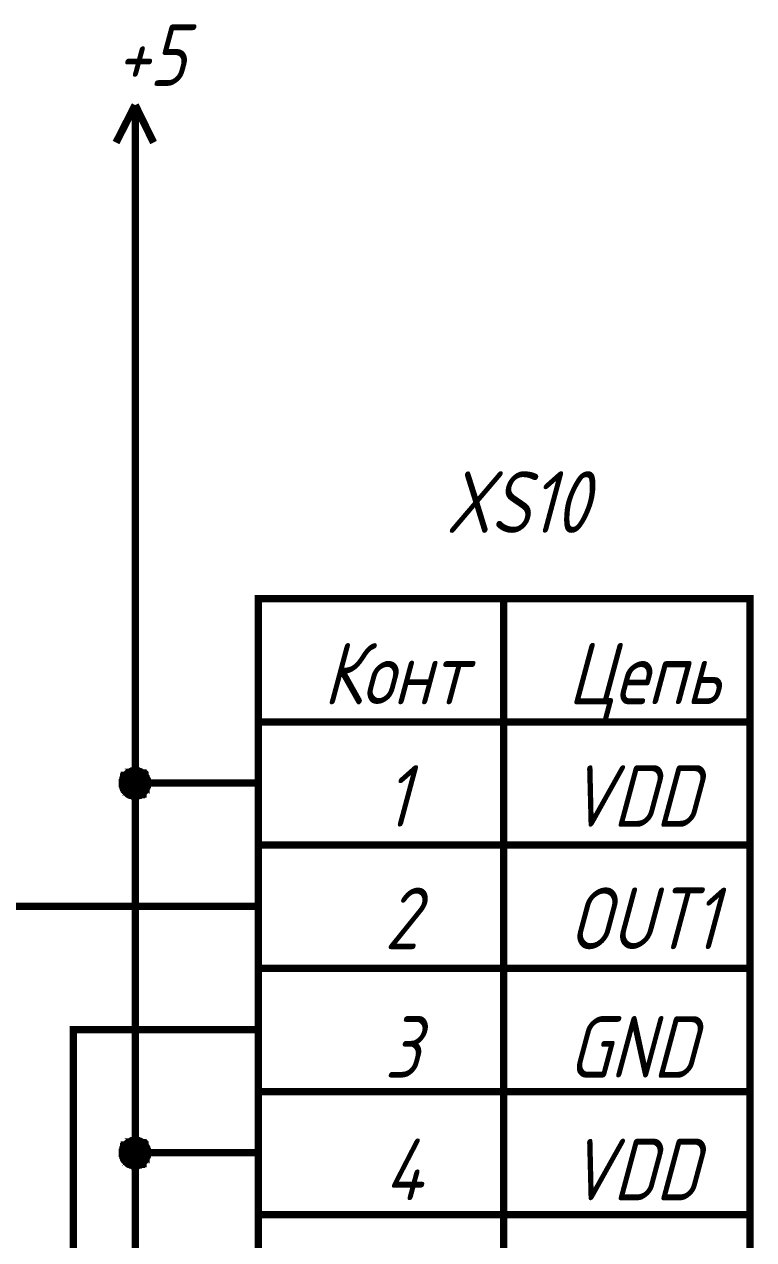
# Model space of a CAD drawing. Header units: millimetres. Extents: x 101 to 942, y 57 to 651.
# Drawn here: x 797.99 to 827.61, y 360.26 to 409.6 of the extents above; entities that cross this region are included whole.
import ezdxf

# ---------------------------------------------------------------- set-up
doc = ezdxf.new("R2010")
doc.units = ezdxf.units.MM
doc.header["$LTSCALE"] = 0.5
doc.layers.add('Sheet', color=255, linetype='Continuous')
doc.styles.add('GOST type A0', font='', dxfattribs={"oblique": 15, "height": 3.5})
doc.styles.get('GOST type A0').set_extended_font_data('GOST type A')

msp = doc.modelspace()

# ---------------------------------------------------------------- linework, layer by layer
at = {"layer": 'Sheet', "color": 7}
for points, const_width in [([(802.491, 406.321), (801.714, 404.799)], 0.3), ([(802.491, 406.321), (803.236, 404.799)], 0.3), ([(802.491, 403.774), (802.491, 406.321)], 0.3), ([(802.491, 403.774), (802.491, 378.796), (802.491, 363.791), (804.975, 363.791)], 0.3), ([(817.46, 386.283), (817.46, 261.27)], 0.3), ([(807.491, 381.281), (827.46, 381.281)], 0.3), ([(801.963, 378.796), (801.963, 378.827), (801.963, 378.858), (801.963, 378.858), (801.963, 378.889), (801.994, 378.92), (801.994, 378.951), (801.994, 378.982), (801.994, 378.982), (802.025, 379.013), (802.025, 379.044), (802.056, 379.044), (802.056, 379.076), (802.056, 379.107), (802.087, 379.107), (802.118, 379.138), (802.118, 379.138), (802.149, 379.169), (802.149, 379.169), (802.18, 379.2), (802.211, 379.2), (802.211, 379.231), (802.242, 379.231), (802.273, 379.231), (802.304, 379.262), (802.304, 379.262), (802.335, 379.262), (802.366, 379.293), (802.397, 379.293), (802.429, 379.293), (802.429, 379.293), (802.46, 379.293), (802.491, 379.293)], 0.3), ([(801.963, 378.796), (801.963, 378.827), (801.963, 378.858), (801.963, 378.858), (801.963, 378.889), (801.994, 378.92), (801.994, 378.951), (801.994, 378.982), (801.994, 378.982), (802.025, 379.013), (802.025, 379.044), (802.056, 379.044), (802.056, 379.076), (802.056, 379.107), (802.087, 379.107), (802.118, 379.138), (802.118, 379.138), (802.149, 379.169), (802.149, 379.169), (802.18, 379.2), (802.211, 379.2), (802.211, 379.231), (802.242, 379.231), (802.273, 379.231), (802.304, 379.262), (802.304, 379.262), (802.335, 379.262), (802.366, 379.293), (802.397, 379.293), (802.429, 379.293), (802.429, 379.293), (802.46, 379.293), (802.491, 379.293)], 0.3), ([(801.963, 378.796), (801.963, 378.827), (801.963, 378.858), (801.963, 378.858), (801.963, 378.889), (801.994, 378.92), (801.994, 378.951), (801.994, 378.982), (801.994, 378.982), (802.025, 379.013), (802.025, 379.044), (802.056, 379.044), (802.056, 379.076), (802.056, 379.107), (802.087, 379.107), (802.118, 379.138), (802.118, 379.138), (802.149, 379.169), (802.149, 379.169), (802.18, 379.2), (802.211, 379.2), (802.211, 379.231), (802.242, 379.231), (802.273, 379.231), (802.304, 379.262), (802.304, 379.262), (802.335, 379.262), (802.366, 379.293), (802.397, 379.293), (802.429, 379.293), (802.429, 379.293), (802.46, 379.293), (802.491, 379.293)], 0.3), ([(801.963, 378.796), (801.963, 378.827), (801.963, 378.858), (801.963, 378.858), (801.963, 378.889), (801.994, 378.92), (801.994, 378.951), (801.994, 378.982), (801.994, 378.982), (802.025, 379.013), (802.025, 379.044), (802.056, 379.044), (802.056, 379.076), (802.056, 379.107), (802.087, 379.107), (802.118, 379.138), (802.118, 379.138), (802.149, 379.169), (802.149, 379.169), (802.18, 379.2), (802.211, 379.2), (802.211, 379.231), (802.242, 379.231), (802.273, 379.231), (802.304, 379.262), (802.304, 379.262), (802.335, 379.262), (802.366, 379.293), (802.397, 379.293), (802.429, 379.293), (802.429, 379.293), (802.46, 379.293), (802.491, 379.293)], 0.3), ([(802.491, 379.293), (802.491, 379.293)], 0.3), ([(802.491, 379.293), (802.522, 379.293), (802.553, 379.293), (802.553, 379.293), (802.584, 379.293), (802.615, 379.293), (802.646, 379.262), (802.677, 379.262), (802.677, 379.262), (802.708, 379.231), (802.739, 379.231), (802.739, 379.231), (802.77, 379.2), (802.801, 379.2), (802.801, 379.169), (802.832, 379.169), (802.832, 379.138), (802.863, 379.138), (802.863, 379.107), (802.894, 379.107), (802.894, 379.076), (802.925, 379.044), (802.925, 379.044), (802.925, 379.013), (802.956, 378.982), (802.956, 378.982), (802.956, 378.951), (802.988, 378.92), (802.988, 378.889), (802.988, 378.858), (802.988, 378.858), (802.988, 378.827), (802.988, 378.796)], 0.3), ([(802.491, 379.293), (802.491, 379.293)], 0.3), ([(802.491, 379.293), (802.522, 379.293), (802.553, 379.293), (802.553, 379.293), (802.584, 379.293), (802.615, 379.293), (802.646, 379.262), (802.677, 379.262), (802.677, 379.262), (802.708, 379.231), (802.739, 379.231), (802.739, 379.231), (802.77, 379.2), (802.801, 379.2), (802.801, 379.169), (802.832, 379.169), (802.832, 379.138), (802.863, 379.138), (802.863, 379.107), (802.894, 379.107), (802.894, 379.076), (802.925, 379.044), (802.925, 379.044), (802.925, 379.013), (802.956, 378.982), (802.956, 378.982), (802.956, 378.951), (802.988, 378.92), (802.988, 378.889), (802.988, 378.858), (802.988, 378.858), (802.988, 378.827), (802.988, 378.796)], 0.3), ([(802.491, 379.293), (802.491, 379.293)], 0.3), ([(802.491, 379.293), (802.522, 379.293), (802.553, 379.293), (802.553, 379.293), (802.584, 379.293), (802.615, 379.293), (802.646, 379.262), (802.677, 379.262), (802.677, 379.262), (802.708, 379.231), (802.739, 379.231), (802.739, 379.231), (802.77, 379.2), (802.801, 379.2), (802.801, 379.169), (802.832, 379.169), (802.832, 379.138), (802.863, 379.138), (802.863, 379.107), (802.894, 379.107), (802.894, 379.076), (802.925, 379.044), (802.925, 379.044), (802.925, 379.013), (802.956, 378.982), (802.956, 378.982), (802.956, 378.951), (802.988, 378.92), (802.988, 378.889), (802.988, 378.858), (802.988, 378.858), (802.988, 378.827), (802.988, 378.796)], 0.3), ([(802.491, 379.293), (802.491, 379.293)], 0.3), ([(802.491, 379.293), (802.522, 379.293), (802.553, 379.293), (802.553, 379.293), (802.584, 379.293), (802.615, 379.293), (802.646, 379.262), (802.677, 379.262), (802.677, 379.262), (802.708, 379.231), (802.739, 379.231), (802.739, 379.231), (802.77, 379.2), (802.801, 379.2), (802.801, 379.169), (802.832, 379.169), (802.832, 379.138), (802.863, 379.138), (802.863, 379.107), (802.894, 379.107), (802.894, 379.076), (802.925, 379.044), (802.925, 379.044), (802.925, 379.013), (802.956, 378.982), (802.956, 378.982), (802.956, 378.951), (802.988, 378.92), (802.988, 378.889), (802.988, 378.858), (802.988, 378.858), (802.988, 378.827), (802.988, 378.796)], 0.3), ([(802.491, 378.268), (802.46, 378.268), (802.429, 378.268), (802.429, 378.268), (802.397, 378.268), (802.366, 378.299), (802.335, 378.299), (802.304, 378.299), (802.304, 378.299), (802.273, 378.33), (802.242, 378.33), (802.211, 378.361), (802.211, 378.361), (802.18, 378.361), (802.149, 378.392), (802.149, 378.423), (802.118, 378.423), (802.118, 378.454), (802.087, 378.454), (802.056, 378.485), (802.056, 378.516), (802.056, 378.516), (802.025, 378.547), (802.025, 378.578), (801.994, 378.61), (801.994, 378.61), (801.994, 378.641), (801.994, 378.672), (801.963, 378.703), (801.963, 378.734), (801.963, 378.734), (801.963, 378.765), (801.963, 378.796)], 0.3), ([(801.963, 378.796), (801.963, 378.796)], 0.3), ([(802.491, 378.268), (802.46, 378.268), (802.429, 378.268), (802.429, 378.268), (802.397, 378.268), (802.366, 378.299), (802.335, 378.299), (802.304, 378.299), (802.304, 378.299), (802.273, 378.33), (802.242, 378.33), (802.211, 378.361), (802.211, 378.361), (802.18, 378.361), (802.149, 378.392), (802.149, 378.423), (802.118, 378.423), (802.118, 378.454), (802.087, 378.454), (802.056, 378.485), (802.056, 378.516), (802.056, 378.516), (802.025, 378.547), (802.025, 378.578), (801.994, 378.61), (801.994, 378.61), (801.994, 378.641), (801.994, 378.672), (801.963, 378.703), (801.963, 378.734), (801.963, 378.734), (801.963, 378.765), (801.963, 378.796)], 0.3), ([(801.963, 378.796), (801.963, 378.796)], 0.3), ([(802.491, 378.268), (802.46, 378.268), (802.429, 378.268), (802.429, 378.268), (802.397, 378.268), (802.366, 378.299), (802.335, 378.299), (802.304, 378.299), (802.304, 378.299), (802.273, 378.33), (802.242, 378.33), (802.211, 378.361), (802.211, 378.361), (802.18, 378.361), (802.149, 378.392), (802.149, 378.423), (802.118, 378.423), (802.118, 378.454), (802.087, 378.454), (802.056, 378.485), (802.056, 378.516), (802.056, 378.516), (802.025, 378.547), (802.025, 378.578), (801.994, 378.61), (801.994, 378.61), (801.994, 378.641), (801.994, 378.672), (801.963, 378.703), (801.963, 378.734), (801.963, 378.734), (801.963, 378.765), (801.963, 378.796)], 0.3), ([(801.963, 378.796), (801.963, 378.796)], 0.3), ([(802.491, 378.268), (802.46, 378.268), (802.429, 378.268), (802.429, 378.268), (802.397, 378.268), (802.366, 378.299), (802.335, 378.299), (802.304, 378.299), (802.304, 378.299), (802.273, 378.33), (802.242, 378.33), (802.211, 378.361), (802.211, 378.361), (802.18, 378.361), (802.149, 378.392), (802.149, 378.423), (802.118, 378.423), (802.118, 378.454), (802.087, 378.454), (802.056, 378.485), (802.056, 378.516), (802.056, 378.516), (802.025, 378.547), (802.025, 378.578), (801.994, 378.61), (801.994, 378.61), (801.994, 378.641), (801.994, 378.672), (801.963, 378.703), (801.963, 378.734), (801.963, 378.734), (801.963, 378.765), (801.963, 378.796)], 0.3), ([(801.963, 378.796), (801.963, 378.796)], 0.3), ([(801.963, 378.796), (801.963, 378.827), (801.963, 378.858), (801.963, 378.858), (801.963, 378.889), (801.994, 378.92), (801.994, 378.951), (801.994, 378.982), (801.994, 378.982), (802.025, 379.013), (802.025, 379.044), (802.056, 379.044), (802.056, 379.076), (802.056, 379.107), (802.087, 379.107), (802.118, 379.138), (802.118, 379.138), (802.149, 379.169), (802.149, 379.169), (802.18, 379.2), (802.211, 379.2), (802.211, 379.231), (802.242, 379.231), (802.273, 379.231), (802.304, 379.262), (802.304, 379.262), (802.335, 379.262), (802.366, 379.293), (802.397, 379.293), (802.429, 379.293), (802.429, 379.293), (802.46, 379.293), (802.491, 379.293)], 0.0991), ([(801.963, 378.796), (801.963, 378.827), (801.963, 378.858), (801.963, 378.858), (801.963, 378.889), (801.994, 378.92), (801.994, 378.951), (801.994, 378.982), (801.994, 378.982), (802.025, 379.013), (802.025, 379.044), (802.056, 379.044), (802.056, 379.076), (802.056, 379.107), (802.087, 379.107), (802.118, 379.138), (802.118, 379.138), (802.149, 379.169), (802.149, 379.169), (802.18, 379.2), (802.211, 379.2), (802.211, 379.231), (802.242, 379.231), (802.273, 379.231), (802.304, 379.262), (802.304, 379.262), (802.335, 379.262), (802.366, 379.293), (802.397, 379.293), (802.429, 379.293), (802.429, 379.293), (802.46, 379.293), (802.491, 379.293)], 0.0991), ([(801.963, 378.796), (801.963, 378.827), (801.963, 378.858), (801.963, 378.858), (801.963, 378.889), (801.994, 378.92), (801.994, 378.951), (801.994, 378.982), (801.994, 378.982), (802.025, 379.013), (802.025, 379.044), (802.056, 379.044), (802.056, 379.076), (802.056, 379.107), (802.087, 379.107), (802.118, 379.138), (802.118, 379.138), (802.149, 379.169), (802.149, 379.169), (802.18, 379.2), (802.211, 379.2), (802.211, 379.231), (802.242, 379.231), (802.273, 379.231), (802.304, 379.262), (802.304, 379.262), (802.335, 379.262), (802.366, 379.293), (802.397, 379.293), (802.429, 379.293), (802.429, 379.293), (802.46, 379.293), (802.491, 379.293)], 0.0991), ([(801.963, 378.796), (801.963, 378.827), (801.963, 378.858), (801.963, 378.858), (801.963, 378.889), (801.994, 378.92), (801.994, 378.951), (801.994, 378.982), (801.994, 378.982), (802.025, 379.013), (802.025, 379.044), (802.056, 379.044), (802.056, 379.076), (802.056, 379.107), (802.087, 379.107), (802.118, 379.138), (802.118, 379.138), (802.149, 379.169), (802.149, 379.169), (802.18, 379.2), (802.211, 379.2), (802.211, 379.231), (802.242, 379.231), (802.273, 379.231), (802.304, 379.262), (802.304, 379.262), (802.335, 379.262), (802.366, 379.293), (802.397, 379.293), (802.429, 379.293), (802.429, 379.293), (802.46, 379.293), (802.491, 379.293)], 0.0991), ([(804.975, 378.796), (802.491, 378.796)], 0.3), ([(802.988, 378.796), (802.988, 378.765), (802.988, 378.734), (802.988, 378.734), (802.988, 378.703), (802.988, 378.672), (802.956, 378.641), (802.956, 378.61), (802.956, 378.61), (802.925, 378.578), (802.925, 378.547), (802.925, 378.516), (802.894, 378.516), (802.894, 378.485), (802.863, 378.454), (802.863, 378.454), (802.832, 378.423), (802.832, 378.423), (802.801, 378.392), (802.801, 378.361), (802.77, 378.361), (802.739, 378.361), (802.739, 378.33), (802.708, 378.33), (802.677, 378.299), (802.677, 378.299), (802.646, 378.299), (802.615, 378.299), (802.584, 378.268), (802.553, 378.268), (802.553, 378.268), (802.522, 378.268), (802.491, 378.268)], 0.3), ([(802.988, 378.796), (802.988, 378.765), (802.988, 378.734), (802.988, 378.734), (802.988, 378.703), (802.988, 378.672), (802.956, 378.641), (802.956, 378.61), (802.956, 378.61), (802.925, 378.578), (802.925, 378.547), (802.925, 378.516), (802.894, 378.516), (802.894, 378.485), (802.863, 378.454), (802.863, 378.454), (802.832, 378.423), (802.832, 378.423), (802.801, 378.392), (802.801, 378.361), (802.77, 378.361), (802.739, 378.361), (802.739, 378.33), (802.708, 378.33), (802.677, 378.299), (802.677, 378.299), (802.646, 378.299), (802.615, 378.299), (802.584, 378.268), (802.553, 378.268), (802.553, 378.268), (802.522, 378.268), (802.491, 378.268)], 0.3), ([(802.988, 378.796), (802.988, 378.765), (802.988, 378.734), (802.988, 378.734), (802.988, 378.703), (802.988, 378.672), (802.956, 378.641), (802.956, 378.61), (802.956, 378.61), (802.925, 378.578), (802.925, 378.547), (802.925, 378.516), (802.894, 378.516), (802.894, 378.485), (802.863, 378.454), (802.863, 378.454), (802.832, 378.423), (802.832, 378.423), (802.801, 378.392), (802.801, 378.361), (802.77, 378.361), (802.739, 378.361), (802.739, 378.33), (802.708, 378.33), (802.677, 378.299), (802.677, 378.299), (802.646, 378.299), (802.615, 378.299), (802.584, 378.268), (802.553, 378.268), (802.553, 378.268), (802.522, 378.268), (802.491, 378.268)], 0.3), ([(802.988, 378.796), (802.988, 378.765), (802.988, 378.734), (802.988, 378.734), (802.988, 378.703), (802.988, 378.672), (802.956, 378.641), (802.956, 378.61), (802.956, 378.61), (802.925, 378.578), (802.925, 378.547), (802.925, 378.516), (802.894, 378.516), (802.894, 378.485), (802.863, 378.454), (802.863, 378.454), (802.832, 378.423), (802.832, 378.423), (802.801, 378.392), (802.801, 378.361), (802.77, 378.361), (802.739, 378.361), (802.739, 378.33), (802.708, 378.33), (802.677, 378.299), (802.677, 378.299), (802.646, 378.299), (802.615, 378.299), (802.584, 378.268), (802.553, 378.268), (802.553, 378.268), (802.522, 378.268), (802.491, 378.268)], 0.3), ([(802.491, 379.293), (802.491, 379.293)], 0.0991), ([(802.491, 379.293), (802.522, 379.293), (802.553, 379.293), (802.553, 379.293), (802.584, 379.293), (802.615, 379.293), (802.646, 379.262), (802.677, 379.262), (802.677, 379.262), (802.708, 379.231), (802.739, 379.231), (802.739, 379.231), (802.77, 379.2), (802.801, 379.2), (802.801, 379.169), (802.832, 379.169), (802.832, 379.138), (802.863, 379.138), (802.863, 379.107), (802.894, 379.107), (802.894, 379.076), (802.925, 379.044), (802.925, 379.044), (802.925, 379.013), (802.956, 378.982), (802.956, 378.982), (802.956, 378.951), (802.988, 378.92), (802.988, 378.889), (802.988, 378.858), (802.988, 378.858), (802.988, 378.827), (802.988, 378.796)], 0.0991), ([(802.491, 379.293), (802.491, 379.293)], 0.0991), ([(802.491, 379.293), (802.522, 379.293), (802.553, 379.293), (802.553, 379.293), (802.584, 379.293), (802.615, 379.293), (802.646, 379.262), (802.677, 379.262), (802.677, 379.262), (802.708, 379.231), (802.739, 379.231), (802.739, 379.231), (802.77, 379.2), (802.801, 379.2), (802.801, 379.169), (802.832, 379.169), (802.832, 379.138), (802.863, 379.138), (802.863, 379.107), (802.894, 379.107), (802.894, 379.076), (802.925, 379.044), (802.925, 379.044), (802.925, 379.013), (802.956, 378.982), (802.956, 378.982), (802.956, 378.951), (802.988, 378.92), (802.988, 378.889), (802.988, 378.858), (802.988, 378.858), (802.988, 378.827), (802.988, 378.796)], 0.0991), ([(802.491, 379.293), (802.491, 379.293)], 0.0991), ([(802.491, 379.293), (802.522, 379.293), (802.553, 379.293), (802.553, 379.293), (802.584, 379.293), (802.615, 379.293), (802.646, 379.262), (802.677, 379.262), (802.677, 379.262), (802.708, 379.231), (802.739, 379.231), (802.739, 379.231), (802.77, 379.2), (802.801, 379.2), (802.801, 379.169), (802.832, 379.169), (802.832, 379.138), (802.863, 379.138), (802.863, 379.107), (802.894, 379.107), (802.894, 379.076), (802.925, 379.044), (802.925, 379.044), (802.925, 379.013), (802.956, 378.982), (802.956, 378.982), (802.956, 378.951), (802.988, 378.92), (802.988, 378.889), (802.988, 378.858), (802.988, 378.858), (802.988, 378.827), (802.988, 378.796)], 0.0991), ([(802.491, 379.293), (802.491, 379.293)], 0.0991), ([(802.491, 379.293), (802.522, 379.293), (802.553, 379.293), (802.553, 379.293), (802.584, 379.293), (802.615, 379.293), (802.646, 379.262), (802.677, 379.262), (802.677, 379.262), (802.708, 379.231), (802.739, 379.231), (802.739, 379.231), (802.77, 379.2), (802.801, 379.2), (802.801, 379.169), (802.832, 379.169), (802.832, 379.138), (802.863, 379.138), (802.863, 379.107), (802.894, 379.107), (802.894, 379.076), (802.925, 379.044), (802.925, 379.044), (802.925, 379.013), (802.956, 378.982), (802.956, 378.982), (802.956, 378.951), (802.988, 378.92), (802.988, 378.889), (802.988, 378.858), (802.988, 378.858), (802.988, 378.827), (802.988, 378.796)], 0.0991), ([(802.988, 378.796), (802.988, 378.796), (802.988, 378.796), (802.988, 378.796), (802.988, 378.796), (802.988, 378.796), (802.988, 378.796), (802.988, 378.796), (802.988, 378.796), (802.988, 378.796), (802.988, 378.796), (802.988, 378.796), (802.988, 378.796), (802.988, 378.796), (802.988, 378.796), (802.988, 378.796), (802.988, 378.796), (802.988, 378.796), (802.988, 378.796), (802.988, 378.796), (802.988, 378.796), (802.988, 378.796), (802.988, 378.796), (802.988, 378.796), (802.988, 378.796), (802.988, 378.796), (802.988, 378.796), (802.988, 378.796), (802.988, 378.796), (802.988, 378.796), (802.988, 378.796), (802.988, 378.796), (802.988, 378.796)], 0.3), ([(802.988, 378.796), (802.988, 378.796)], 0.3), ([(802.988, 378.796), (802.988, 378.796), (802.988, 378.796), (802.988, 378.796), (802.988, 378.796), (802.988, 378.796), (802.988, 378.796), (802.988, 378.796), (802.988, 378.796), (802.988, 378.796), (802.988, 378.796), (802.988, 378.796), (802.988, 378.796), (802.988, 378.796), (802.988, 378.796), (802.988, 378.796), (802.988, 378.796), (802.988, 378.796), (802.988, 378.796), (802.988, 378.796), (802.988, 378.796), (802.988, 378.796), (802.988, 378.796), (802.988, 378.796), (802.988, 378.796), (802.988, 378.796), (802.988, 378.796), (802.988, 378.796), (802.988, 378.796), (802.988, 378.796), (802.988, 378.796), (802.988, 378.796), (802.988, 378.796)], 0.3), ([(802.988, 378.796), (802.988, 378.796)], 0.3), ([(802.988, 378.796), (802.988, 378.796), (802.988, 378.796), (802.988, 378.796), (802.988, 378.796), (802.988, 378.796), (802.988, 378.796), (802.988, 378.796), (802.988, 378.796), (802.988, 378.796), (802.988, 378.796), (802.988, 378.796), (802.988, 378.796), (802.988, 378.796), (802.988, 378.796), (802.988, 378.796), (802.988, 378.796), (802.988, 378.796), (802.988, 378.796), (802.988, 378.796), (802.988, 378.796), (802.988, 378.796), (802.988, 378.796), (802.988, 378.796), (802.988, 378.796), (802.988, 378.796), (802.988, 378.796), (802.988, 378.796), (802.988, 378.796), (802.988, 378.796), (802.988, 378.796), (802.988, 378.796), (802.988, 378.796)], 0.3), ([(802.988, 378.796), (802.988, 378.796)], 0.3), ([(802.988, 378.796), (802.988, 378.796), (802.988, 378.796), (802.988, 378.796), (802.988, 378.796), (802.988, 378.796), (802.988, 378.796), (802.988, 378.796), (802.988, 378.796), (802.988, 378.796), (802.988, 378.796), (802.988, 378.796), (802.988, 378.796), (802.988, 378.796), (802.988, 378.796), (802.988, 378.796), (802.988, 378.796), (802.988, 378.796), (802.988, 378.796), (802.988, 378.796), (802.988, 378.796), (802.988, 378.796), (802.988, 378.796), (802.988, 378.796), (802.988, 378.796), (802.988, 378.796), (802.988, 378.796), (802.988, 378.796), (802.988, 378.796), (802.988, 378.796), (802.988, 378.796), (802.988, 378.796), (802.988, 378.796)], 0.3), ([(802.988, 378.796), (802.988, 378.796)], 0.3), ([(807.491, 378.796), (804.975, 378.796)], 0.3), ([(802.491, 378.268), (802.46, 378.268), (802.429, 378.268), (802.429, 378.268), (802.397, 378.268), (802.366, 378.299), (802.335, 378.299), (802.304, 378.299), (802.304, 378.299), (802.273, 378.33), (802.242, 378.33), (802.211, 378.361), (802.211, 378.361), (802.18, 378.361), (802.149, 378.392), (802.149, 378.423), (802.118, 378.423), (802.118, 378.454), (802.087, 378.454), (802.056, 378.485), (802.056, 378.516), (802.056, 378.516), (802.025, 378.547), (802.025, 378.578), (801.994, 378.61), (801.994, 378.61), (801.994, 378.641), (801.994, 378.672), (801.963, 378.703), (801.963, 378.734), (801.963, 378.734), (801.963, 378.765), (801.963, 378.796)], 0.0991), ([(801.963, 378.796), (801.963, 378.796)], 0.0991), ([(802.491, 378.268), (802.46, 378.268), (802.429, 378.268), (802.429, 378.268), (802.397, 378.268), (802.366, 378.299), (802.335, 378.299), (802.304, 378.299), (802.304, 378.299), (802.273, 378.33), (802.242, 378.33), (802.211, 378.361), (802.211, 378.361), (802.18, 378.361), (802.149, 378.392), (802.149, 378.423), (802.118, 378.423), (802.118, 378.454), (802.087, 378.454), (802.056, 378.485), (802.056, 378.516), (802.056, 378.516), (802.025, 378.547), (802.025, 378.578), (801.994, 378.61), (801.994, 378.61), (801.994, 378.641), (801.994, 378.672), (801.963, 378.703), (801.963, 378.734), (801.963, 378.734), (801.963, 378.765), (801.963, 378.796)], 0.0991), ([(801.963, 378.796), (801.963, 378.796)], 0.0991), ([(802.491, 378.268), (802.46, 378.268), (802.429, 378.268), (802.429, 378.268), (802.397, 378.268), (802.366, 378.299), (802.335, 378.299), (802.304, 378.299), (802.304, 378.299), (802.273, 378.33), (802.242, 378.33), (802.211, 378.361), (802.211, 378.361), (802.18, 378.361), (802.149, 378.392), (802.149, 378.423), (802.118, 378.423), (802.118, 378.454), (802.087, 378.454), (802.056, 378.485), (802.056, 378.516), (802.056, 378.516), (802.025, 378.547), (802.025, 378.578), (801.994, 378.61), (801.994, 378.61), (801.994, 378.641), (801.994, 378.672), (801.963, 378.703), (801.963, 378.734), (801.963, 378.734), (801.963, 378.765), (801.963, 378.796)], 0.0991), ([(801.963, 378.796), (801.963, 378.796)], 0.0991), ([(802.491, 378.268), (802.46, 378.268), (802.429, 378.268), (802.429, 378.268), (802.397, 378.268), (802.366, 378.299), (802.335, 378.299), (802.304, 378.299), (802.304, 378.299), (802.273, 378.33), (802.242, 378.33), (802.211, 378.361), (802.211, 378.361), (802.18, 378.361), (802.149, 378.392), (802.149, 378.423), (802.118, 378.423), (802.118, 378.454), (802.087, 378.454), (802.056, 378.485), (802.056, 378.516), (802.056, 378.516), (802.025, 378.547), (802.025, 378.578), (801.994, 378.61), (801.994, 378.61), (801.994, 378.641), (801.994, 378.672), (801.963, 378.703), (801.963, 378.734), (801.963, 378.734), (801.963, 378.765), (801.963, 378.796)], 0.0991), ([(801.963, 378.796), (801.963, 378.796)], 0.0991), ([(802.988, 378.796), (802.988, 378.765), (802.988, 378.734), (802.988, 378.734), (802.988, 378.703), (802.988, 378.672), (802.956, 378.641), (802.956, 378.61), (802.956, 378.61), (802.925, 378.578), (802.925, 378.547), (802.925, 378.516), (802.894, 378.516), (802.894, 378.485), (802.863, 378.454), (802.863, 378.454), (802.832, 378.423), (802.832, 378.423), (802.801, 378.392), (802.801, 378.361), (802.77, 378.361), (802.739, 378.361), (802.739, 378.33), (802.708, 378.33), (802.677, 378.299), (802.677, 378.299), (802.646, 378.299), (802.615, 378.299), (802.584, 378.268), (802.553, 378.268), (802.553, 378.268), (802.522, 378.268), (802.491, 378.268)], 0.0991), ([(802.988, 378.796), (802.988, 378.765), (802.988, 378.734), (802.988, 378.734), (802.988, 378.703), (802.988, 378.672), (802.956, 378.641), (802.956, 378.61), (802.956, 378.61), (802.925, 378.578), (802.925, 378.547), (802.925, 378.516), (802.894, 378.516), (802.894, 378.485), (802.863, 378.454), (802.863, 378.454), (802.832, 378.423), (802.832, 378.423), (802.801, 378.392), (802.801, 378.361), (802.77, 378.361), (802.739, 378.361), (802.739, 378.33), (802.708, 378.33), (802.677, 378.299), (802.677, 378.299), (802.646, 378.299), (802.615, 378.299), (802.584, 378.268), (802.553, 378.268), (802.553, 378.268), (802.522, 378.268), (802.491, 378.268)], 0.0991), ([(802.988, 378.796), (802.988, 378.765), (802.988, 378.734), (802.988, 378.734), (802.988, 378.703), (802.988, 378.672), (802.956, 378.641), (802.956, 378.61), (802.956, 378.61), (802.925, 378.578), (802.925, 378.547), (802.925, 378.516), (802.894, 378.516), (802.894, 378.485), (802.863, 378.454), (802.863, 378.454), (802.832, 378.423), (802.832, 378.423), (802.801, 378.392), (802.801, 378.361), (802.77, 378.361), (802.739, 378.361), (802.739, 378.33), (802.708, 378.33), (802.677, 378.299), (802.677, 378.299), (802.646, 378.299), (802.615, 378.299), (802.584, 378.268), (802.553, 378.268), (802.553, 378.268), (802.522, 378.268), (802.491, 378.268)], 0.0991), ([(802.988, 378.796), (802.988, 378.765), (802.988, 378.734), (802.988, 378.734), (802.988, 378.703), (802.988, 378.672), (802.956, 378.641), (802.956, 378.61), (802.956, 378.61), (802.925, 378.578), (802.925, 378.547), (802.925, 378.516), (802.894, 378.516), (802.894, 378.485), (802.863, 378.454), (802.863, 378.454), (802.832, 378.423), (802.832, 378.423), (802.801, 378.392), (802.801, 378.361), (802.77, 378.361), (802.739, 378.361), (802.739, 378.33), (802.708, 378.33), (802.677, 378.299), (802.677, 378.299), (802.646, 378.299), (802.615, 378.299), (802.584, 378.268), (802.553, 378.268), (802.553, 378.268), (802.522, 378.268), (802.491, 378.268)], 0.0991), ([(802.988, 378.796), (802.988, 378.796), (802.988, 378.796), (802.988, 378.796), (802.988, 378.796), (802.988, 378.796), (802.988, 378.796), (802.988, 378.796), (802.988, 378.796), (802.988, 378.796), (802.988, 378.796), (802.988, 378.796), (802.988, 378.796), (802.988, 378.796), (802.988, 378.796), (802.988, 378.796), (802.988, 378.796), (802.988, 378.796), (802.988, 378.796), (802.988, 378.796), (802.988, 378.796), (802.988, 378.796), (802.988, 378.796), (802.988, 378.796), (802.988, 378.796), (802.988, 378.796), (802.988, 378.796), (802.988, 378.796), (802.988, 378.796), (802.988, 378.796), (802.988, 378.796), (802.988, 378.796), (802.988, 378.796)], 0.0991), ([(802.988, 378.796), (802.988, 378.796)], 0.0991), ([(802.988, 378.796), (802.988, 378.796), (802.988, 378.796), (802.988, 378.796), (802.988, 378.796), (802.988, 378.796), (802.988, 378.796), (802.988, 378.796), (802.988, 378.796), (802.988, 378.796), (802.988, 378.796), (802.988, 378.796), (802.988, 378.796), (802.988, 378.796), (802.988, 378.796), (802.988, 378.796), (802.988, 378.796), (802.988, 378.796), (802.988, 378.796), (802.988, 378.796), (802.988, 378.796), (802.988, 378.796), (802.988, 378.796), (802.988, 378.796), (802.988, 378.796), (802.988, 378.796), (802.988, 378.796), (802.988, 378.796), (802.988, 378.796), (802.988, 378.796), (802.988, 378.796), (802.988, 378.796), (802.988, 378.796)], 0.0991), ([(802.988, 378.796), (802.988, 378.796)], 0.0991), ([(802.988, 378.796), (802.988, 378.796), (802.988, 378.796), (802.988, 378.796), (802.988, 378.796), (802.988, 378.796), (802.988, 378.796), (802.988, 378.796), (802.988, 378.796), (802.988, 378.796), (802.988, 378.796), (802.988, 378.796), (802.988, 378.796), (802.988, 378.796), (802.988, 378.796), (802.988, 378.796), (802.988, 378.796), (802.988, 378.796), (802.988, 378.796), (802.988, 378.796), (802.988, 378.796), (802.988, 378.796), (802.988, 378.796), (802.988, 378.796), (802.988, 378.796), (802.988, 378.796), (802.988, 378.796), (802.988, 378.796), (802.988, 378.796), (802.988, 378.796), (802.988, 378.796), (802.988, 378.796), (802.988, 378.796)], 0.0991), ([(802.988, 378.796), (802.988, 378.796)], 0.0991), ([(802.988, 378.796), (802.988, 378.796), (802.988, 378.796), (802.988, 378.796), (802.988, 378.796), (802.988, 378.796), (802.988, 378.796), (802.988, 378.796), (802.988, 378.796), (802.988, 378.796), (802.988, 378.796), (802.988, 378.796), (802.988, 378.796), (802.988, 378.796), (802.988, 378.796), (802.988, 378.796), (802.988, 378.796), (802.988, 378.796), (802.988, 378.796), (802.988, 378.796), (802.988, 378.796), (802.988, 378.796), (802.988, 378.796), (802.988, 378.796), (802.988, 378.796), (802.988, 378.796), (802.988, 378.796), (802.988, 378.796), (802.988, 378.796), (802.988, 378.796), (802.988, 378.796), (802.988, 378.796), (802.988, 378.796)], 0.0991), ([(802.988, 378.796), (802.988, 378.796)], 0.0991), ([(807.491, 376.28), (827.46, 376.28)], 0.3), ([(804.975, 373.794), (765.006, 373.794), (765.006, 363.791), (717.521, 363.791), (717.521, 313.773), (727.49, 313.773)], 0.3), ([(807.491, 373.794), (804.975, 373.794)], 0.3), ([(807.491, 371.278), (827.46, 371.278)], 0.3), ([(804.975, 368.792), (799.975, 368.792), (799.975, 353.787)], 0.3), ([(807.491, 368.792), (804.975, 368.792)], 0.3), ([(807.491, 366.276), (827.46, 366.276)], 0.3), ([(801.963, 363.791), (801.963, 363.822), (801.963, 363.853), (801.963, 363.853), (801.963, 363.884), (801.994, 363.915), (801.994, 363.946), (801.994, 363.977), (801.994, 363.977), (802.025, 364.008), (802.025, 364.039), (802.056, 364.039), (802.056, 364.07), (802.056, 364.101), (802.087, 364.101), (802.118, 364.132), (802.118, 364.132), (802.149, 364.163), (802.149, 364.163), (802.18, 364.194), (802.211, 364.194), (802.211, 364.226), (802.242, 364.226), (802.273, 364.226), (802.304, 364.257), (802.304, 364.257), (802.335, 364.257), (802.366, 364.288), (802.397, 364.288), (802.429, 364.288), (802.429, 364.288), (802.46, 364.288), (802.491, 364.288)], 0.3), ([(801.963, 363.791), (801.963, 363.822), (801.963, 363.853), (801.963, 363.853), (801.963, 363.884), (801.994, 363.915), (801.994, 363.946), (801.994, 363.977), (801.994, 363.977), (802.025, 364.008), (802.025, 364.039), (802.056, 364.039), (802.056, 364.07), (802.056, 364.101), (802.087, 364.101), (802.118, 364.132), (802.118, 364.132), (802.149, 364.163), (802.149, 364.163), (802.18, 364.194), (802.211, 364.194), (802.211, 364.226), (802.242, 364.226), (802.273, 364.226), (802.304, 364.257), (802.304, 364.257), (802.335, 364.257), (802.366, 364.288), (802.397, 364.288), (802.429, 364.288), (802.429, 364.288), (802.46, 364.288), (802.491, 364.288)], 0.3), ([(801.963, 363.791), (801.963, 363.822), (801.963, 363.853), (801.963, 363.853), (801.963, 363.884), (801.994, 363.915), (801.994, 363.946), (801.994, 363.977), (801.994, 363.977), (802.025, 364.008), (802.025, 364.039), (802.056, 364.039), (802.056, 364.07), (802.056, 364.101), (802.087, 364.101), (802.118, 364.132), (802.118, 364.132), (802.149, 364.163), (802.149, 364.163), (802.18, 364.194), (802.211, 364.194), (802.211, 364.226), (802.242, 364.226), (802.273, 364.226), (802.304, 364.257), (802.304, 364.257), (802.335, 364.257), (802.366, 364.288), (802.397, 364.288), (802.429, 364.288), (802.429, 364.288), (802.46, 364.288), (802.491, 364.288)], 0.3), ([(801.963, 363.791), (801.963, 363.822), (801.963, 363.853), (801.963, 363.853), (801.963, 363.884), (801.994, 363.915), (801.994, 363.946), (801.994, 363.977), (801.994, 363.977), (802.025, 364.008), (802.025, 364.039), (802.056, 364.039), (802.056, 364.07), (802.056, 364.101), (802.087, 364.101), (802.118, 364.132), (802.118, 364.132), (802.149, 364.163), (802.149, 364.163), (802.18, 364.194), (802.211, 364.194), (802.211, 364.226), (802.242, 364.226), (802.273, 364.226), (802.304, 364.257), (802.304, 364.257), (802.335, 364.257), (802.366, 364.288), (802.397, 364.288), (802.429, 364.288), (802.429, 364.288), (802.46, 364.288), (802.491, 364.288)], 0.3), ([(801.963, 363.791), (801.963, 363.822), (801.963, 363.853), (801.963, 363.853), (801.963, 363.884), (801.994, 363.915), (801.994, 363.946), (801.994, 363.977), (801.994, 363.977), (802.025, 364.008), (802.025, 364.039), (802.056, 364.039), (802.056, 364.07), (802.056, 364.101), (802.087, 364.101), (802.118, 364.132), (802.118, 364.132), (802.149, 364.163), (802.149, 364.163), (802.18, 364.194), (802.211, 364.194), (802.211, 364.226), (802.242, 364.226), (802.273, 364.226), (802.304, 364.257), (802.304, 364.257), (802.335, 364.257), (802.366, 364.288), (802.397, 364.288), (802.429, 364.288), (802.429, 364.288), (802.46, 364.288), (802.491, 364.288)], 0.0991), ([(801.963, 363.791), (801.963, 363.822), (801.963, 363.853), (801.963, 363.853), (801.963, 363.884), (801.994, 363.915), (801.994, 363.946), (801.994, 363.977), (801.994, 363.977), (802.025, 364.008), (802.025, 364.039), (802.056, 364.039), (802.056, 364.07), (802.056, 364.101), (802.087, 364.101), (802.118, 364.132), (802.118, 364.132), (802.149, 364.163), (802.149, 364.163), (802.18, 364.194), (802.211, 364.194), (802.211, 364.226), (802.242, 364.226), (802.273, 364.226), (802.304, 364.257), (802.304, 364.257), (802.335, 364.257), (802.366, 364.288), (802.397, 364.288), (802.429, 364.288), (802.429, 364.288), (802.46, 364.288), (802.491, 364.288)], 0.0991), ([(801.963, 363.791), (801.963, 363.822), (801.963, 363.853), (801.963, 363.853), (801.963, 363.884), (801.994, 363.915), (801.994, 363.946), (801.994, 363.977), (801.994, 363.977), (802.025, 364.008), (802.025, 364.039), (802.056, 364.039), (802.056, 364.07), (802.056, 364.101), (802.087, 364.101), (802.118, 364.132), (802.118, 364.132), (802.149, 364.163), (802.149, 364.163), (802.18, 364.194), (802.211, 364.194), (802.211, 364.226), (802.242, 364.226), (802.273, 364.226), (802.304, 364.257), (802.304, 364.257), (802.335, 364.257), (802.366, 364.288), (802.397, 364.288), (802.429, 364.288), (802.429, 364.288), (802.46, 364.288), (802.491, 364.288)], 0.0991), ([(801.963, 363.791), (801.963, 363.822), (801.963, 363.853), (801.963, 363.853), (801.963, 363.884), (801.994, 363.915), (801.994, 363.946), (801.994, 363.977), (801.994, 363.977), (802.025, 364.008), (802.025, 364.039), (802.056, 364.039), (802.056, 364.07), (802.056, 364.101), (802.087, 364.101), (802.118, 364.132), (802.118, 364.132), (802.149, 364.163), (802.149, 364.163), (802.18, 364.194), (802.211, 364.194), (802.211, 364.226), (802.242, 364.226), (802.273, 364.226), (802.304, 364.257), (802.304, 364.257), (802.335, 364.257), (802.366, 364.288), (802.397, 364.288), (802.429, 364.288), (802.429, 364.288), (802.46, 364.288), (802.491, 364.288)], 0.0991), ([(802.491, 364.288), (802.491, 364.288)], 0.3), ([(802.491, 364.288), (802.522, 364.288), (802.553, 364.288), (802.553, 364.288), (802.584, 364.288), (802.615, 364.288), (802.646, 364.257), (802.677, 364.257), (802.677, 364.257), (802.708, 364.226), (802.739, 364.226), (802.739, 364.226), (802.77, 364.194), (802.801, 364.194), (802.801, 364.163), (802.832, 364.163), (802.832, 364.132), (802.863, 364.132), (802.863, 364.101), (802.894, 364.101), (802.894, 364.07), (802.925, 364.039), (802.925, 364.039), (802.925, 364.008), (802.956, 363.977), (802.956, 363.977), (802.956, 363.946), (802.988, 363.915), (802.988, 363.884), (802.988, 363.853), (802.988, 363.853), (802.988, 363.822), (802.988, 363.791)], 0.3), ([(802.491, 364.288), (802.491, 364.288)], 0.3), ([(802.491, 364.288), (802.522, 364.288), (802.553, 364.288), (802.553, 364.288), (802.584, 364.288), (802.615, 364.288), (802.646, 364.257), (802.677, 364.257), (802.677, 364.257), (802.708, 364.226), (802.739, 364.226), (802.739, 364.226), (802.77, 364.194), (802.801, 364.194), (802.801, 364.163), (802.832, 364.163), (802.832, 364.132), (802.863, 364.132), (802.863, 364.101), (802.894, 364.101), (802.894, 364.07), (802.925, 364.039), (802.925, 364.039), (802.925, 364.008), (802.956, 363.977), (802.956, 363.977), (802.956, 363.946), (802.988, 363.915), (802.988, 363.884), (802.988, 363.853), (802.988, 363.853), (802.988, 363.822), (802.988, 363.791)], 0.3), ([(802.491, 364.288), (802.491, 364.288)], 0.3), ([(802.491, 364.288), (802.522, 364.288), (802.553, 364.288), (802.553, 364.288), (802.584, 364.288), (802.615, 364.288), (802.646, 364.257), (802.677, 364.257), (802.677, 364.257), (802.708, 364.226), (802.739, 364.226), (802.739, 364.226), (802.77, 364.194), (802.801, 364.194), (802.801, 364.163), (802.832, 364.163), (802.832, 364.132), (802.863, 364.132), (802.863, 364.101), (802.894, 364.101), (802.894, 364.07), (802.925, 364.039), (802.925, 364.039), (802.925, 364.008), (802.956, 363.977), (802.956, 363.977), (802.956, 363.946), (802.988, 363.915), (802.988, 363.884), (802.988, 363.853), (802.988, 363.853), (802.988, 363.822), (802.988, 363.791)], 0.3), ([(802.491, 364.288), (802.491, 364.288)], 0.3), ([(802.491, 364.288), (802.522, 364.288), (802.553, 364.288), (802.553, 364.288), (802.584, 364.288), (802.615, 364.288), (802.646, 364.257), (802.677, 364.257), (802.677, 364.257), (802.708, 364.226), (802.739, 364.226), (802.739, 364.226), (802.77, 364.194), (802.801, 364.194), (802.801, 364.163), (802.832, 364.163), (802.832, 364.132), (802.863, 364.132), (802.863, 364.101), (802.894, 364.101), (802.894, 364.07), (802.925, 364.039), (802.925, 364.039), (802.925, 364.008), (802.956, 363.977), (802.956, 363.977), (802.956, 363.946), (802.988, 363.915), (802.988, 363.884), (802.988, 363.853), (802.988, 363.853), (802.988, 363.822), (802.988, 363.791)], 0.3), ([(802.491, 364.288), (802.491, 364.288)], 0.0991), ([(802.491, 364.288), (802.522, 364.288), (802.553, 364.288), (802.553, 364.288), (802.584, 364.288), (802.615, 364.288), (802.646, 364.257), (802.677, 364.257), (802.677, 364.257), (802.708, 364.226), (802.739, 364.226), (802.739, 364.226), (802.77, 364.194), (802.801, 364.194), (802.801, 364.163), (802.832, 364.163), (802.832, 364.132), (802.863, 364.132), (802.863, 364.101), (802.894, 364.101), (802.894, 364.07), (802.925, 364.039), (802.925, 364.039), (802.925, 364.008), (802.956, 363.977), (802.956, 363.977), (802.956, 363.946), (802.988, 363.915), (802.988, 363.884), (802.988, 363.853), (802.988, 363.853), (802.988, 363.822), (802.988, 363.791)], 0.0991), ([(802.491, 364.288), (802.491, 364.288)], 0.0991), ([(802.491, 364.288), (802.522, 364.288), (802.553, 364.288), (802.553, 364.288), (802.584, 364.288), (802.615, 364.288), (802.646, 364.257), (802.677, 364.257), (802.677, 364.257), (802.708, 364.226), (802.739, 364.226), (802.739, 364.226), (802.77, 364.194), (802.801, 364.194), (802.801, 364.163), (802.832, 364.163), (802.832, 364.132), (802.863, 364.132), (802.863, 364.101), (802.894, 364.101), (802.894, 364.07), (802.925, 364.039), (802.925, 364.039), (802.925, 364.008), (802.956, 363.977), (802.956, 363.977), (802.956, 363.946), (802.988, 363.915), (802.988, 363.884), (802.988, 363.853), (802.988, 363.853), (802.988, 363.822), (802.988, 363.791)], 0.0991), ([(802.491, 364.288), (802.491, 364.288)], 0.0991), ([(802.491, 364.288), (802.522, 364.288), (802.553, 364.288), (802.553, 364.288), (802.584, 364.288), (802.615, 364.288), (802.646, 364.257), (802.677, 364.257), (802.677, 364.257), (802.708, 364.226), (802.739, 364.226), (802.739, 364.226), (802.77, 364.194), (802.801, 364.194), (802.801, 364.163), (802.832, 364.163), (802.832, 364.132), (802.863, 364.132), (802.863, 364.101), (802.894, 364.101), (802.894, 364.07), (802.925, 364.039), (802.925, 364.039), (802.925, 364.008), (802.956, 363.977), (802.956, 363.977), (802.956, 363.946), (802.988, 363.915), (802.988, 363.884), (802.988, 363.853), (802.988, 363.853), (802.988, 363.822), (802.988, 363.791)], 0.0991), ([(802.491, 364.288), (802.491, 364.288)], 0.0991), ([(802.491, 364.288), (802.522, 364.288), (802.553, 364.288), (802.553, 364.288), (802.584, 364.288), (802.615, 364.288), (802.646, 364.257), (802.677, 364.257), (802.677, 364.257), (802.708, 364.226), (802.739, 364.226), (802.739, 364.226), (802.77, 364.194), (802.801, 364.194), (802.801, 364.163), (802.832, 364.163), (802.832, 364.132), (802.863, 364.132), (802.863, 364.101), (802.894, 364.101), (802.894, 364.07), (802.925, 364.039), (802.925, 364.039), (802.925, 364.008), (802.956, 363.977), (802.956, 363.977), (802.956, 363.946), (802.988, 363.915), (802.988, 363.884), (802.988, 363.853), (802.988, 363.853), (802.988, 363.822), (802.988, 363.791)], 0.0991), ([(802.491, 363.262), (802.46, 363.262), (802.429, 363.262), (802.429, 363.262), (802.397, 363.262), (802.366, 363.294), (802.335, 363.294), (802.304, 363.294), (802.304, 363.294), (802.273, 363.325), (802.242, 363.325), (802.211, 363.356), (802.211, 363.356), (802.18, 363.356), (802.149, 363.387), (802.149, 363.418), (802.118, 363.418), (802.118, 363.449), (802.087, 363.449), (802.056, 363.48), (802.056, 363.511), (802.056, 363.511), (802.025, 363.542), (802.025, 363.573), (801.994, 363.604), (801.994, 363.604), (801.994, 363.635), (801.994, 363.666), (801.963, 363.697), (801.963, 363.728), (801.963, 363.728), (801.963, 363.76), (801.963, 363.791)], 0.3), ([(801.963, 363.791), (801.963, 363.791)], 0.3), ([(802.491, 363.262), (802.46, 363.262), (802.429, 363.262), (802.429, 363.262), (802.397, 363.262), (802.366, 363.294), (802.335, 363.294), (802.304, 363.294), (802.304, 363.294), (802.273, 363.325), (802.242, 363.325), (802.211, 363.356), (802.211, 363.356), (802.18, 363.356), (802.149, 363.387), (802.149, 363.418), (802.118, 363.418), (802.118, 363.449), (802.087, 363.449), (802.056, 363.48), (802.056, 363.511), (802.056, 363.511), (802.025, 363.542), (802.025, 363.573), (801.994, 363.604), (801.994, 363.604), (801.994, 363.635), (801.994, 363.666), (801.963, 363.697), (801.963, 363.728), (801.963, 363.728), (801.963, 363.76), (801.963, 363.791)], 0.3), ([(801.963, 363.791), (801.963, 363.791)], 0.3), ([(802.491, 363.262), (802.46, 363.262), (802.429, 363.262), (802.429, 363.262), (802.397, 363.262), (802.366, 363.294), (802.335, 363.294), (802.304, 363.294), (802.304, 363.294), (802.273, 363.325), (802.242, 363.325), (802.211, 363.356), (802.211, 363.356), (802.18, 363.356), (802.149, 363.387), (802.149, 363.418), (802.118, 363.418), (802.118, 363.449), (802.087, 363.449), (802.056, 363.48), (802.056, 363.511), (802.056, 363.511), (802.025, 363.542), (802.025, 363.573), (801.994, 363.604), (801.994, 363.604), (801.994, 363.635), (801.994, 363.666), (801.963, 363.697), (801.963, 363.728), (801.963, 363.728), (801.963, 363.76), (801.963, 363.791)], 0.3), ([(801.963, 363.791), (801.963, 363.791)], 0.3), ([(802.491, 363.262), (802.46, 363.262), (802.429, 363.262), (802.429, 363.262), (802.397, 363.262), (802.366, 363.294), (802.335, 363.294), (802.304, 363.294), (802.304, 363.294), (802.273, 363.325), (802.242, 363.325), (802.211, 363.356), (802.211, 363.356), (802.18, 363.356), (802.149, 363.387), (802.149, 363.418), (802.118, 363.418), (802.118, 363.449), (802.087, 363.449), (802.056, 363.48), (802.056, 363.511), (802.056, 363.511), (802.025, 363.542), (802.025, 363.573), (801.994, 363.604), (801.994, 363.604), (801.994, 363.635), (801.994, 363.666), (801.963, 363.697), (801.963, 363.728), (801.963, 363.728), (801.963, 363.76), (801.963, 363.791)], 0.3), ([(801.963, 363.791), (801.963, 363.791)], 0.3), ([(802.491, 363.262), (802.46, 363.262), (802.429, 363.262), (802.429, 363.262), (802.397, 363.262), (802.366, 363.294), (802.335, 363.294), (802.304, 363.294), (802.304, 363.294), (802.273, 363.325), (802.242, 363.325), (802.211, 363.356), (802.211, 363.356), (802.18, 363.356), (802.149, 363.387), (802.149, 363.418), (802.118, 363.418), (802.118, 363.449), (802.087, 363.449), (802.056, 363.48), (802.056, 363.511), (802.056, 363.511), (802.025, 363.542), (802.025, 363.573), (801.994, 363.604), (801.994, 363.604), (801.994, 363.635), (801.994, 363.666), (801.963, 363.697), (801.963, 363.728), (801.963, 363.728), (801.963, 363.76), (801.963, 363.791)], 0.0991), ([(801.963, 363.791), (801.963, 363.791)], 0.0991), ([(802.491, 363.262), (802.46, 363.262), (802.429, 363.262), (802.429, 363.262), (802.397, 363.262), (802.366, 363.294), (802.335, 363.294), (802.304, 363.294), (802.304, 363.294), (802.273, 363.325), (802.242, 363.325), (802.211, 363.356), (802.211, 363.356), (802.18, 363.356), (802.149, 363.387), (802.149, 363.418), (802.118, 363.418), (802.118, 363.449), (802.087, 363.449), (802.056, 363.48), (802.056, 363.511), (802.056, 363.511), (802.025, 363.542), (802.025, 363.573), (801.994, 363.604), (801.994, 363.604), (801.994, 363.635), (801.994, 363.666), (801.963, 363.697), (801.963, 363.728), (801.963, 363.728), (801.963, 363.76), (801.963, 363.791)], 0.0991), ([(801.963, 363.791), (801.963, 363.791)], 0.0991), ([(802.491, 363.262), (802.46, 363.262), (802.429, 363.262), (802.429, 363.262), (802.397, 363.262), (802.366, 363.294), (802.335, 363.294), (802.304, 363.294), (802.304, 363.294), (802.273, 363.325), (802.242, 363.325), (802.211, 363.356), (802.211, 363.356), (802.18, 363.356), (802.149, 363.387), (802.149, 363.418), (802.118, 363.418), (802.118, 363.449), (802.087, 363.449), (802.056, 363.48), (802.056, 363.511), (802.056, 363.511), (802.025, 363.542), (802.025, 363.573), (801.994, 363.604), (801.994, 363.604), (801.994, 363.635), (801.994, 363.666), (801.963, 363.697), (801.963, 363.728), (801.963, 363.728), (801.963, 363.76), (801.963, 363.791)], 0.0991), ([(801.963, 363.791), (801.963, 363.791)], 0.0991), ([(802.491, 363.262), (802.46, 363.262), (802.429, 363.262), (802.429, 363.262), (802.397, 363.262), (802.366, 363.294), (802.335, 363.294), (802.304, 363.294), (802.304, 363.294), (802.273, 363.325), (802.242, 363.325), (802.211, 363.356), (802.211, 363.356), (802.18, 363.356), (802.149, 363.387), (802.149, 363.418), (802.118, 363.418), (802.118, 363.449), (802.087, 363.449), (802.056, 363.48), (802.056, 363.511), (802.056, 363.511), (802.025, 363.542), (802.025, 363.573), (801.994, 363.604), (801.994, 363.604), (801.994, 363.635), (801.994, 363.666), (801.963, 363.697), (801.963, 363.728), (801.963, 363.728), (801.963, 363.76), (801.963, 363.791)], 0.0991), ([(801.963, 363.791), (801.963, 363.791)], 0.0991), ([(802.491, 363.791), (802.491, 348.785), (804.975, 348.785)], 0.3), ([(802.988, 363.791), (802.988, 363.76), (802.988, 363.728), (802.988, 363.728), (802.988, 363.697), (802.988, 363.666), (802.956, 363.635), (802.956, 363.604), (802.956, 363.604), (802.925, 363.573), (802.925, 363.542), (802.925, 363.511), (802.894, 363.511), (802.894, 363.48), (802.863, 363.449), (802.863, 363.449), (802.832, 363.418), (802.832, 363.418), (802.801, 363.387), (802.801, 363.356), (802.77, 363.356), (802.739, 363.356), (802.739, 363.325), (802.708, 363.325), (802.677, 363.294), (802.677, 363.294), (802.646, 363.294), (802.615, 363.294), (802.584, 363.262), (802.553, 363.262), (802.553, 363.262), (802.522, 363.262), (802.491, 363.262)], 0.3), ([(802.988, 363.791), (802.988, 363.76), (802.988, 363.728), (802.988, 363.728), (802.988, 363.697), (802.988, 363.666), (802.956, 363.635), (802.956, 363.604), (802.956, 363.604), (802.925, 363.573), (802.925, 363.542), (802.925, 363.511), (802.894, 363.511), (802.894, 363.48), (802.863, 363.449), (802.863, 363.449), (802.832, 363.418), (802.832, 363.418), (802.801, 363.387), (802.801, 363.356), (802.77, 363.356), (802.739, 363.356), (802.739, 363.325), (802.708, 363.325), (802.677, 363.294), (802.677, 363.294), (802.646, 363.294), (802.615, 363.294), (802.584, 363.262), (802.553, 363.262), (802.553, 363.262), (802.522, 363.262), (802.491, 363.262)], 0.3), ([(802.988, 363.791), (802.988, 363.76), (802.988, 363.728), (802.988, 363.728), (802.988, 363.697), (802.988, 363.666), (802.956, 363.635), (802.956, 363.604), (802.956, 363.604), (802.925, 363.573), (802.925, 363.542), (802.925, 363.511), (802.894, 363.511), (802.894, 363.48), (802.863, 363.449), (802.863, 363.449), (802.832, 363.418), (802.832, 363.418), (802.801, 363.387), (802.801, 363.356), (802.77, 363.356), (802.739, 363.356), (802.739, 363.325), (802.708, 363.325), (802.677, 363.294), (802.677, 363.294), (802.646, 363.294), (802.615, 363.294), (802.584, 363.262), (802.553, 363.262), (802.553, 363.262), (802.522, 363.262), (802.491, 363.262)], 0.3), ([(802.988, 363.791), (802.988, 363.76), (802.988, 363.728), (802.988, 363.728), (802.988, 363.697), (802.988, 363.666), (802.956, 363.635), (802.956, 363.604), (802.956, 363.604), (802.925, 363.573), (802.925, 363.542), (802.925, 363.511), (802.894, 363.511), (802.894, 363.48), (802.863, 363.449), (802.863, 363.449), (802.832, 363.418), (802.832, 363.418), (802.801, 363.387), (802.801, 363.356), (802.77, 363.356), (802.739, 363.356), (802.739, 363.325), (802.708, 363.325), (802.677, 363.294), (802.677, 363.294), (802.646, 363.294), (802.615, 363.294), (802.584, 363.262), (802.553, 363.262), (802.553, 363.262), (802.522, 363.262), (802.491, 363.262)], 0.3), ([(802.988, 363.791), (802.988, 363.76), (802.988, 363.728), (802.988, 363.728), (802.988, 363.697), (802.988, 363.666), (802.956, 363.635), (802.956, 363.604), (802.956, 363.604), (802.925, 363.573), (802.925, 363.542), (802.925, 363.511), (802.894, 363.511), (802.894, 363.48), (802.863, 363.449), (802.863, 363.449), (802.832, 363.418), (802.832, 363.418), (802.801, 363.387), (802.801, 363.356), (802.77, 363.356), (802.739, 363.356), (802.739, 363.325), (802.708, 363.325), (802.677, 363.294), (802.677, 363.294), (802.646, 363.294), (802.615, 363.294), (802.584, 363.262), (802.553, 363.262), (802.553, 363.262), (802.522, 363.262), (802.491, 363.262)], 0.0991), ([(802.988, 363.791), (802.988, 363.76), (802.988, 363.728), (802.988, 363.728), (802.988, 363.697), (802.988, 363.666), (802.956, 363.635), (802.956, 363.604), (802.956, 363.604), (802.925, 363.573), (802.925, 363.542), (802.925, 363.511), (802.894, 363.511), (802.894, 363.48), (802.863, 363.449), (802.863, 363.449), (802.832, 363.418), (802.832, 363.418), (802.801, 363.387), (802.801, 363.356), (802.77, 363.356), (802.739, 363.356), (802.739, 363.325), (802.708, 363.325), (802.677, 363.294), (802.677, 363.294), (802.646, 363.294), (802.615, 363.294), (802.584, 363.262), (802.553, 363.262), (802.553, 363.262), (802.522, 363.262), (802.491, 363.262)], 0.0991), ([(802.988, 363.791), (802.988, 363.76), (802.988, 363.728), (802.988, 363.728), (802.988, 363.697), (802.988, 363.666), (802.956, 363.635), (802.956, 363.604), (802.956, 363.604), (802.925, 363.573), (802.925, 363.542), (802.925, 363.511), (802.894, 363.511), (802.894, 363.48), (802.863, 363.449), (802.863, 363.449), (802.832, 363.418), (802.832, 363.418), (802.801, 363.387), (802.801, 363.356), (802.77, 363.356), (802.739, 363.356), (802.739, 363.325), (802.708, 363.325), (802.677, 363.294), (802.677, 363.294), (802.646, 363.294), (802.615, 363.294), (802.584, 363.262), (802.553, 363.262), (802.553, 363.262), (802.522, 363.262), (802.491, 363.262)], 0.0991), ([(802.988, 363.791), (802.988, 363.76), (802.988, 363.728), (802.988, 363.728), (802.988, 363.697), (802.988, 363.666), (802.956, 363.635), (802.956, 363.604), (802.956, 363.604), (802.925, 363.573), (802.925, 363.542), (802.925, 363.511), (802.894, 363.511), (802.894, 363.48), (802.863, 363.449), (802.863, 363.449), (802.832, 363.418), (802.832, 363.418), (802.801, 363.387), (802.801, 363.356), (802.77, 363.356), (802.739, 363.356), (802.739, 363.325), (802.708, 363.325), (802.677, 363.294), (802.677, 363.294), (802.646, 363.294), (802.615, 363.294), (802.584, 363.262), (802.553, 363.262), (802.553, 363.262), (802.522, 363.262), (802.491, 363.262)], 0.0991), ([(802.988, 363.791), (802.988, 363.791), (802.988, 363.791), (802.988, 363.791), (802.988, 363.791), (802.988, 363.791), (802.988, 363.791), (802.988, 363.791), (802.988, 363.791), (802.988, 363.791), (802.988, 363.791), (802.988, 363.791), (802.988, 363.791), (802.988, 363.791), (802.988, 363.791), (802.988, 363.791), (802.988, 363.791), (802.988, 363.791), (802.988, 363.791), (802.988, 363.791), (802.988, 363.791), (802.988, 363.791), (802.988, 363.791), (802.988, 363.791), (802.988, 363.791), (802.988, 363.791), (802.988, 363.791), (802.988, 363.791), (802.988, 363.791), (802.988, 363.791), (802.988, 363.791), (802.988, 363.791), (802.988, 363.791)], 0.3), ([(802.988, 363.791), (802.988, 363.791)], 0.3), ([(802.988, 363.791), (802.988, 363.791), (802.988, 363.791), (802.988, 363.791), (802.988, 363.791), (802.988, 363.791), (802.988, 363.791), (802.988, 363.791), (802.988, 363.791), (802.988, 363.791), (802.988, 363.791), (802.988, 363.791), (802.988, 363.791), (802.988, 363.791), (802.988, 363.791), (802.988, 363.791), (802.988, 363.791), (802.988, 363.791), (802.988, 363.791), (802.988, 363.791), (802.988, 363.791), (802.988, 363.791), (802.988, 363.791), (802.988, 363.791), (802.988, 363.791), (802.988, 363.791), (802.988, 363.791), (802.988, 363.791), (802.988, 363.791), (802.988, 363.791), (802.988, 363.791), (802.988, 363.791), (802.988, 363.791)], 0.3), ([(802.988, 363.791), (802.988, 363.791)], 0.3), ([(802.988, 363.791), (802.988, 363.791), (802.988, 363.791), (802.988, 363.791), (802.988, 363.791), (802.988, 363.791), (802.988, 363.791), (802.988, 363.791), (802.988, 363.791), (802.988, 363.791), (802.988, 363.791), (802.988, 363.791), (802.988, 363.791), (802.988, 363.791), (802.988, 363.791), (802.988, 363.791), (802.988, 363.791), (802.988, 363.791), (802.988, 363.791), (802.988, 363.791), (802.988, 363.791), (802.988, 363.791), (802.988, 363.791), (802.988, 363.791), (802.988, 363.791), (802.988, 363.791), (802.988, 363.791), (802.988, 363.791), (802.988, 363.791), (802.988, 363.791), (802.988, 363.791), (802.988, 363.791), (802.988, 363.791)], 0.3), ([(802.988, 363.791), (802.988, 363.791)], 0.3), ([(802.988, 363.791), (802.988, 363.791), (802.988, 363.791), (802.988, 363.791), (802.988, 363.791), (802.988, 363.791), (802.988, 363.791), (802.988, 363.791), (802.988, 363.791), (802.988, 363.791), (802.988, 363.791), (802.988, 363.791), (802.988, 363.791), (802.988, 363.791), (802.988, 363.791), (802.988, 363.791), (802.988, 363.791), (802.988, 363.791), (802.988, 363.791), (802.988, 363.791), (802.988, 363.791), (802.988, 363.791), (802.988, 363.791), (802.988, 363.791), (802.988, 363.791), (802.988, 363.791), (802.988, 363.791), (802.988, 363.791), (802.988, 363.791), (802.988, 363.791), (802.988, 363.791), (802.988, 363.791), (802.988, 363.791)], 0.3), ([(802.988, 363.791), (802.988, 363.791)], 0.3), ([(802.988, 363.791), (802.988, 363.791), (802.988, 363.791), (802.988, 363.791), (802.988, 363.791), (802.988, 363.791), (802.988, 363.791), (802.988, 363.791), (802.988, 363.791), (802.988, 363.791), (802.988, 363.791), (802.988, 363.791), (802.988, 363.791), (802.988, 363.791), (802.988, 363.791), (802.988, 363.791), (802.988, 363.791), (802.988, 363.791), (802.988, 363.791), (802.988, 363.791), (802.988, 363.791), (802.988, 363.791), (802.988, 363.791), (802.988, 363.791), (802.988, 363.791), (802.988, 363.791), (802.988, 363.791), (802.988, 363.791), (802.988, 363.791), (802.988, 363.791), (802.988, 363.791), (802.988, 363.791), (802.988, 363.791)], 0.0991), ([(802.988, 363.791), (802.988, 363.791)], 0.0991), ([(802.988, 363.791), (802.988, 363.791), (802.988, 363.791), (802.988, 363.791), (802.988, 363.791), (802.988, 363.791), (802.988, 363.791), (802.988, 363.791), (802.988, 363.791), (802.988, 363.791), (802.988, 363.791), (802.988, 363.791), (802.988, 363.791), (802.988, 363.791), (802.988, 363.791), (802.988, 363.791), (802.988, 363.791), (802.988, 363.791), (802.988, 363.791), (802.988, 363.791), (802.988, 363.791), (802.988, 363.791), (802.988, 363.791), (802.988, 363.791), (802.988, 363.791), (802.988, 363.791), (802.988, 363.791), (802.988, 363.791), (802.988, 363.791), (802.988, 363.791), (802.988, 363.791), (802.988, 363.791), (802.988, 363.791)], 0.0991), ([(802.988, 363.791), (802.988, 363.791)], 0.0991), ([(802.988, 363.791), (802.988, 363.791), (802.988, 363.791), (802.988, 363.791), (802.988, 363.791), (802.988, 363.791), (802.988, 363.791), (802.988, 363.791), (802.988, 363.791), (802.988, 363.791), (802.988, 363.791), (802.988, 363.791), (802.988, 363.791), (802.988, 363.791), (802.988, 363.791), (802.988, 363.791), (802.988, 363.791), (802.988, 363.791), (802.988, 363.791), (802.988, 363.791), (802.988, 363.791), (802.988, 363.791), (802.988, 363.791), (802.988, 363.791), (802.988, 363.791), (802.988, 363.791), (802.988, 363.791), (802.988, 363.791), (802.988, 363.791), (802.988, 363.791), (802.988, 363.791), (802.988, 363.791), (802.988, 363.791)], 0.0991), ([(802.988, 363.791), (802.988, 363.791)], 0.0991), ([(802.988, 363.791), (802.988, 363.791), (802.988, 363.791), (802.988, 363.791), (802.988, 363.791), (802.988, 363.791), (802.988, 363.791), (802.988, 363.791), (802.988, 363.791), (802.988, 363.791), (802.988, 363.791), (802.988, 363.791), (802.988, 363.791), (802.988, 363.791), (802.988, 363.791), (802.988, 363.791), (802.988, 363.791), (802.988, 363.791), (802.988, 363.791), (802.988, 363.791), (802.988, 363.791), (802.988, 363.791), (802.988, 363.791), (802.988, 363.791), (802.988, 363.791), (802.988, 363.791), (802.988, 363.791), (802.988, 363.791), (802.988, 363.791), (802.988, 363.791), (802.988, 363.791), (802.988, 363.791), (802.988, 363.791)], 0.0991), ([(802.988, 363.791), (802.988, 363.791)], 0.0991), ([(807.491, 363.791), (804.975, 363.791)], 0.3), ([(807.491, 361.274), (827.46, 361.274)], 0.3)]:
    msp.add_lwpolyline(points, dxfattribs=dict(at, const_width=const_width))
at = {"layer": 'Sheet', "color": 7, "const_width": 0.3}
msp.add_lwpolyline([(807.491, 386.283), (827.46, 386.283), (827.46, 261.27), (807.491, 261.27), (807.491, 386.283)], close=True, dxfattribs=at)
at = {"layer": 'Sheet', "color": 7, "const_width": 0.508}
for points in [[(802.309, 378.797, 1), (802.817, 378.797, 1)], [(802.309, 363.797, 1), (802.817, 363.797, 1)]]:
    msp.add_lwpolyline(points, format="xyb", close=True, dxfattribs=at)

# ---------------------------------------------------------------- texts
at = {"layer": 'Sheet', "color": 7, "style": 'GOST type A0', "oblique": 15}
for s, p in [('+5', (801.683, 407.098)), ('XS10', (815.099, 388.955)), ('Конт', (810.13, 381.996)), ('Цепь', (820.068, 381.996)), ('1', (812.615, 377.025)), ('VDD', (820.068, 377.025)), ('2', (812.615, 372.054)), ('OUT1', (820.068, 372.054)), ('3', (812.615, 366.835)), ('GND', (820.068, 366.835)), ('4', (812.615, 361.864)), ('VDD', (820.068, 361.864))]:
    msp.add_text(s, height=2.5, dxfattribs=at).set_placement(p)

doc.saveas('drawing.dxf')
